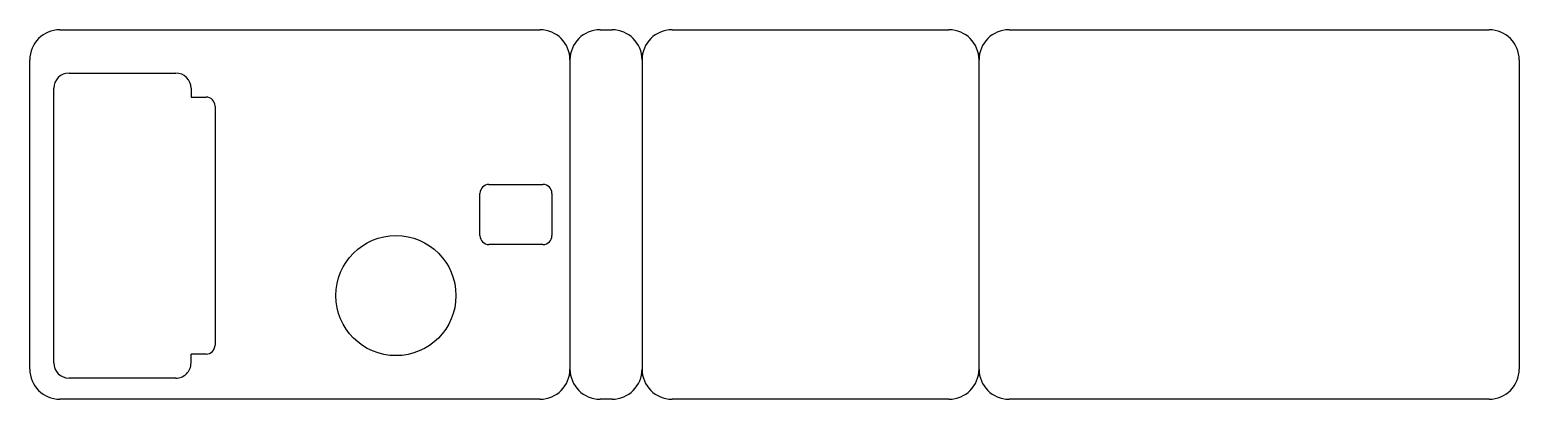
# Model space of a CAD drawing. Header units: millimetres. Extents: x 0 to 248, y 0 to 62.
import ezdxf

# ---------------------------------------------------------------- set-up
doc = ezdxf.new("R2010")
doc.units = ezdxf.units.MM
doc.layers.add('Sketch002', color=7, linetype='CONTINUOUS')

msp = doc.modelspace()

# ---------------------------------------------------------------- linework, layer by layer
at = {"layer": 'Sketch002'}
for p, q in [((5, 61.5), (85, 61.5)), ((95, 61.5), (97, 61.5)), ((107, 61.5), (153.14, 61.5)), ((163.14, 61.5), (243.14, 61.5)), ((0, 5), (0, 56.5)), ((90, 56.5), (90, 5)), ((102, 56.5), (102, 5)), ((158.14, 5), (158.14, 56.5)), ((248.14, 56.5), (248.14, 5)), ((6.54, 54.3), (24.32, 54.3)), ((4, 6.04), (4, 51.76)), ((26.86, 51.76), (26.86, 50.3)), ((26.86, 50.3), (29.36, 50.3)), ((30.86, 48.8), (30.86, 9)), ((76.5, 35.75), (85.5, 35.75)), ((75, 27.25), (75, 34.25)), ((87, 34.25), (87, 27.25)), ((85.5, 25.75), (76.5, 25.75)), ((26.86, 6.04), (26.86, 7.5)), ((29.36, 7.5), (26.86, 7.5)), ((24.32, 3.5), (6.54, 3.5)), ((85, 0), (5, 0)), ((153.14, 0), (107, 0)), ((243.14, 0), (163.14, 0)), ((97, 0), (95, 0))]:
    msp.add_line(p, q, dxfattribs=at)
msp.add_circle((61, 17.25), 10, dxfattribs=at)
for centre, radius, start, end in [((5, 56.5), 5, 90, 180), ((85, 56.5), 5, 0, 90), ((95, 56.5), 5, 90, 180), ((97, 56.5), 5, 0, 90), ((107, 56.5), 5, 90, 180), ((153.14, 56.5), 5, 0, 90), ((163.14, 56.5), 5, 90, 180), ((243.14, 56.5), 5, 0, 90), ((6.54, 51.76), 2.54, 90, 180), ((24.32, 51.76), 2.54, 0, 90), ((29.36, 48.8), 1.5, 0, 90), ((76.5, 34.25), 1.5, 90, 180), ((85.5, 34.25), 1.5, 0, 90), ((76.5, 27.25), 1.5, 180, -90), ((85.5, 27.25), 1.5, -90, 0), ((29.36, 9), 1.5, -90, 0), ((5, 5), 5, -180, -90), ((6.54, 6.04), 2.54, 180, -90), ((24.32, 6.04), 2.54, -90, 0.0004), ((85, 5), 5, -90, 0), ((95, 5), 5, 180, -90), ((97, 5), 5, -90, 0), ((107, 5), 5, -180, -90), ((153.14, 5), 5, -90, 0), ((163.14, 5), 5, 180, -90), ((243.14, 5), 5, -90, 0)]:
    msp.add_arc(centre, radius, start, end, dxfattribs=at)

doc.saveas('drawing.dxf')
